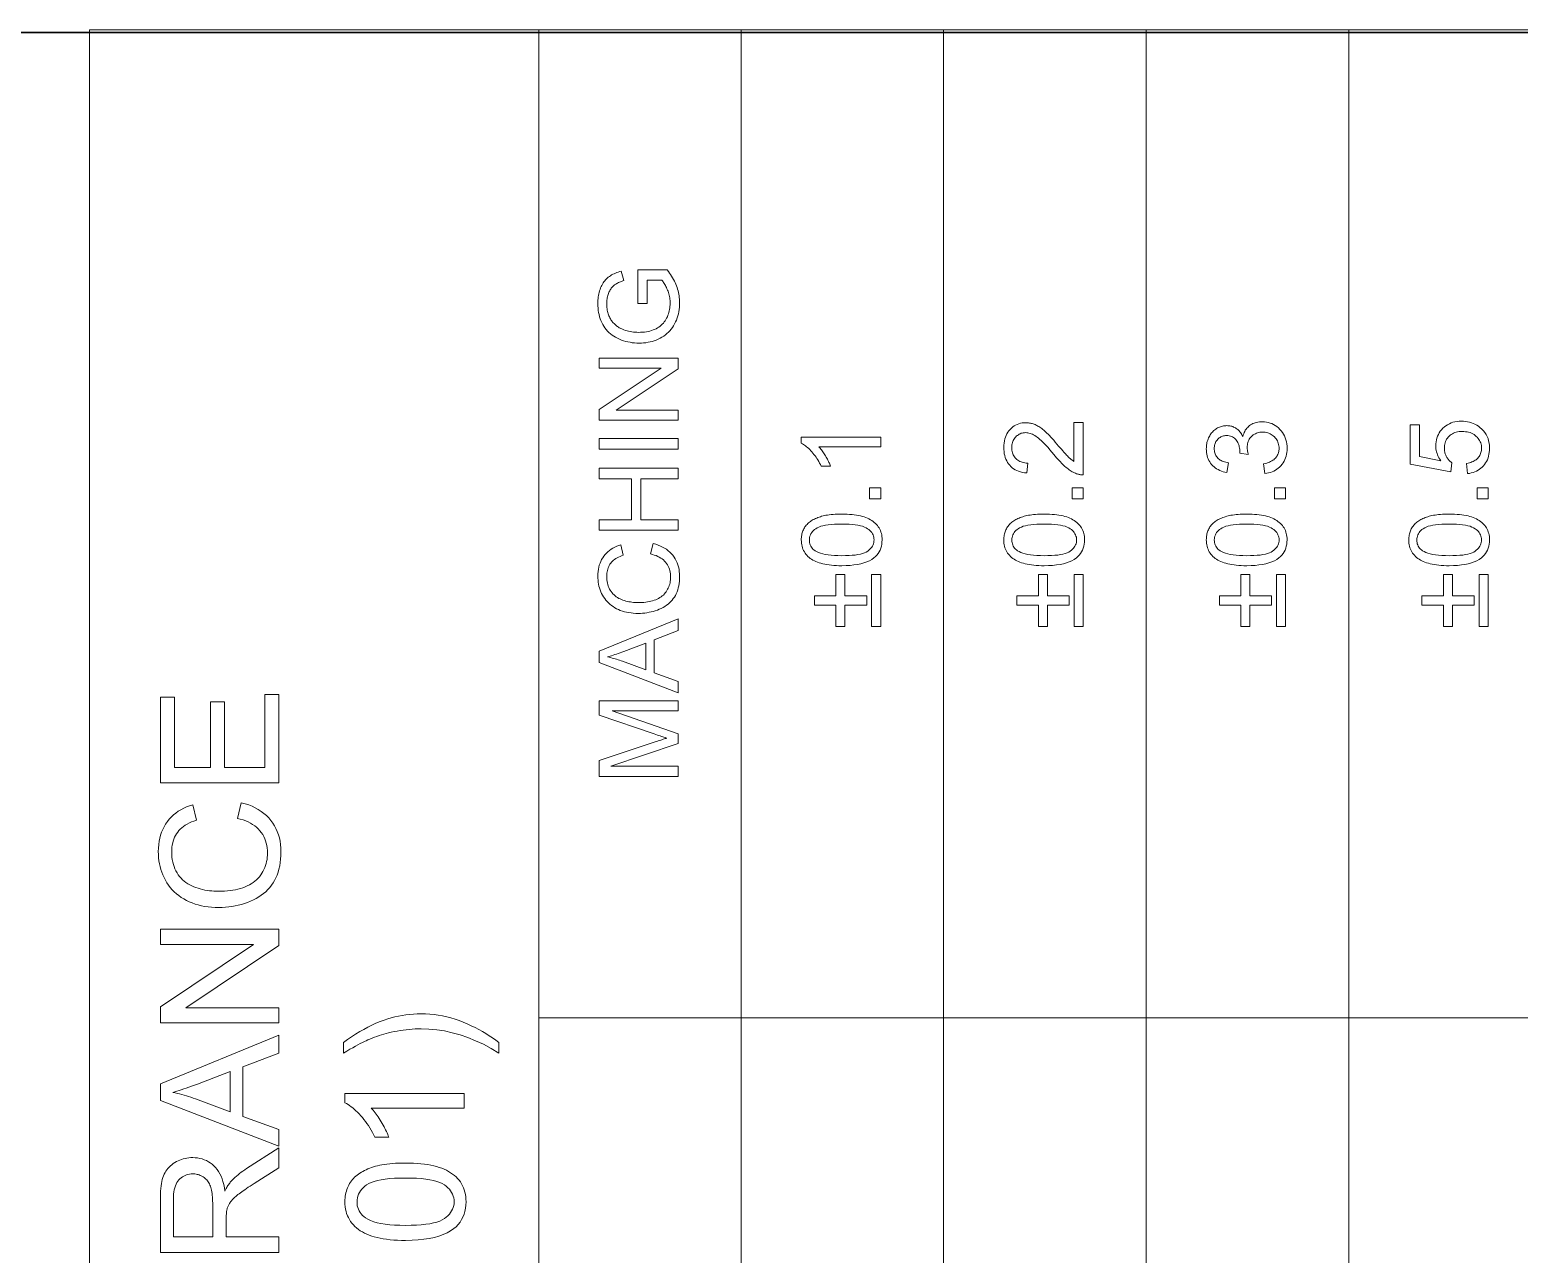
# Model space of a CAD drawing. Extents: x 23 to 417, y 3 to 294.
# Drawn here: x 175.71 to 194.55, y 34.78 to 50.27 of the extents above; entities that cross this region are included whole.
import ezdxf

# ---------------------------------------------------------------- set-up
doc = ezdxf.new("R2010")
doc.units = 0

msp = doc.modelspace()

# ---------------------------------------------------------------- linework, layer by layer
at = {"color": 7, "lineweight": 35}
msp.add_line((30.237, 50.237), (409.763, 50.237), dxfattribs=at)
at = {"color": 7, "lineweight": 13}
for p, q in [((176.467, 10.272), (176.467, 50.272)), ((176.467, 50.272), (230.802, 50.272)), ((182.149, 10.272), (182.149, 50.272)), ((184.709, 10.272), (184.709, 50.272)), ((187.27, 10.272), (187.27, 50.272)), ((189.831, 10.272), (189.831, 50.272)), ((192.392, 10.272), (192.392, 50.272)), ((182.149, 37.772), (212.877, 37.772))]:
    msp.add_line(p, q, dxfattribs=at)
for points in [[(183.521, 46.809), (183.404, 46.809), (183.403, 47.233), (183.774, 47.233), (183.789, 47.213), (183.804, 47.194), (183.817, 47.174), (183.83, 47.154), (183.842, 47.134), (183.854, 47.114), (183.864, 47.093), (183.874, 47.073), (183.883, 47.052), (183.891, 47.032), (183.899, 47.011), (183.905, 46.99), (183.911, 46.969), (183.916, 46.948), (183.921, 46.927), (183.924, 46.905), (183.927, 46.884), (183.929, 46.862), (183.93, 46.841), (183.93, 46.819), (183.93, 46.79), (183.928, 46.761), (183.925, 46.733), (183.92, 46.705), (183.915, 46.678), (183.908, 46.652), (183.899, 46.626), (183.89, 46.6), (183.879, 46.575), (183.867, 46.551), (183.854, 46.528), (183.84, 46.505), (183.824, 46.484), (183.808, 46.464), (183.79, 46.445), (183.771, 46.428), (183.751, 46.411), (183.73, 46.396), (183.708, 46.382), (183.685, 46.369), (183.661, 46.358), (183.636, 46.347), (183.611, 46.338), (183.585, 46.33), (183.558, 46.323), (183.532, 46.318), (183.504, 46.313), (183.476, 46.31), (183.447, 46.308), (183.418, 46.308), (183.389, 46.308), (183.361, 46.31), (183.332, 46.313), (183.304, 46.318), (183.277, 46.323), (183.25, 46.33), (183.223, 46.338), (183.197, 46.347), (183.171, 46.357), (183.146, 46.369), (183.121, 46.382), (183.098, 46.395), (183.076, 46.41), (183.055, 46.426), (183.035, 46.443), (183.017, 46.461), (183, 46.481), (182.985, 46.501), (182.971, 46.522), (182.958, 46.545), (182.946, 46.568), (182.936, 46.592), (182.926, 46.616), (182.918, 46.642), (182.912, 46.668), (182.906, 46.695), (182.902, 46.722), (182.899, 46.75), (182.897, 46.779), (182.896, 46.809), (182.897, 46.83), (182.898, 46.851), (182.899, 46.872), (182.902, 46.892), (182.905, 46.912), (182.909, 46.931), (182.913, 46.95), (182.919, 46.969), (182.925, 46.987), (182.931, 47.005), (182.939, 47.022), (182.947, 47.038), (182.955, 47.054), (182.964, 47.069), (182.973, 47.083), (182.984, 47.096), (182.994, 47.109), (183.005, 47.121), (183.017, 47.132), (183.029, 47.142), (183.042, 47.152), (183.056, 47.161), (183.07, 47.17), (183.086, 47.178), (183.102, 47.186), (183.118, 47.193), (183.136, 47.2), (183.154, 47.207), (183.173, 47.212), (183.193, 47.218), (183.226, 47.098), (183.211, 47.094), (183.197, 47.089), (183.183, 47.084), (183.17, 47.079), (183.158, 47.073), (183.146, 47.068), (183.135, 47.062), (183.124, 47.055), (183.115, 47.049), (183.106, 47.043), (183.097, 47.036), (183.089, 47.028), (183.081, 47.02), (183.074, 47.011), (183.066, 47.002), (183.06, 46.992), (183.053, 46.982), (183.047, 46.971), (183.041, 46.959), (183.036, 46.947), (183.031, 46.934), (183.026, 46.922), (183.022, 46.909), (183.019, 46.895), (183.016, 46.882), (183.014, 46.868), (183.012, 46.853), (183.011, 46.839), (183.01, 46.824), (183.01, 46.809), (183.01, 46.791), (183.011, 46.774), (183.012, 46.757), (183.014, 46.741), (183.016, 46.725), (183.019, 46.709), (183.023, 46.694), (183.027, 46.68), (183.032, 46.666), (183.037, 46.652), (183.043, 46.639), (183.049, 46.627), (183.055, 46.615), (183.062, 46.604), (183.069, 46.593), (183.077, 46.582), (183.084, 46.572), (183.092, 46.563), (183.101, 46.554), (183.11, 46.546), (183.119, 46.538), (183.128, 46.53), (183.138, 46.523), (183.147, 46.516), (183.157, 46.51), (183.167, 46.503), (183.177, 46.498), (183.188, 46.492), (183.198, 46.487), (183.209, 46.483), (183.227, 46.475), (183.246, 46.469), (183.266, 46.463), (183.285, 46.458), (183.305, 46.454), (183.326, 46.45), (183.346, 46.448), (183.367, 46.446), (183.388, 46.445), (183.41, 46.444), (183.436, 46.445), (183.462, 46.446), (183.486, 46.448), (183.51, 46.452), (183.533, 46.456), (183.555, 46.461), (183.576, 46.467), (183.596, 46.474), (183.615, 46.482), (183.634, 46.49), (183.651, 46.5), (183.668, 46.51), (183.684, 46.522), (183.698, 46.534), (183.712, 46.547), (183.725, 46.561), (183.737, 46.575), (183.748, 46.591), (183.758, 46.607), (183.767, 46.624), (183.776, 46.642), (183.783, 46.66), (183.79, 46.678), (183.795, 46.697), (183.8, 46.715), (183.804, 46.734), (183.807, 46.753), (183.809, 46.772), (183.811, 46.792), (183.811, 46.811), (183.811, 46.828), (183.81, 46.846), (183.808, 46.862), (183.806, 46.879), (183.803, 46.896), (183.799, 46.913), (183.795, 46.93), (183.79, 46.946), (183.784, 46.963), (183.778, 46.979), (183.771, 46.995), (183.765, 47.01), (183.758, 47.025), (183.751, 47.038), (183.744, 47.051), (183.737, 47.063), (183.729, 47.074), (183.722, 47.085), (183.715, 47.094), (183.707, 47.103), (183.521, 47.103)], [(183.913, 45.331), (182.913, 45.331), (182.913, 45.467), (183.698, 45.992), (182.913, 45.992), (182.913, 46.119), (183.913, 46.119), (183.913, 45.983), (183.128, 45.458), (183.913, 45.458)], [(188.917, 45.302), (189.035, 45.302), (189.035, 44.641), (189.026, 44.641), (189.017, 44.642), (189.008, 44.642), (189, 44.643), (188.991, 44.644), (188.983, 44.646), (188.974, 44.648), (188.966, 44.65), (188.958, 44.653), (188.949, 44.656), (188.936, 44.661), (188.923, 44.667), (188.909, 44.674), (188.896, 44.681), (188.882, 44.689), (188.869, 44.697), (188.856, 44.706), (188.843, 44.716), (188.83, 44.726), (188.816, 44.737), (188.803, 44.748), (188.789, 44.761), (188.775, 44.774), (188.761, 44.789), (188.746, 44.805), (188.731, 44.821), (188.715, 44.839), (188.699, 44.857), (188.682, 44.877), (188.665, 44.897), (188.639, 44.929), (188.614, 44.958), (188.59, 44.986), (188.567, 45.011), (188.545, 45.034), (188.525, 45.055), (188.505, 45.074), (188.487, 45.09), (188.469, 45.105), (188.453, 45.118), (188.438, 45.128), (188.422, 45.138), (188.407, 45.147), (188.392, 45.154), (188.377, 45.161), (188.363, 45.166), (188.348, 45.17), (188.334, 45.173), (188.32, 45.174), (188.306, 45.175), (188.291, 45.174), (188.277, 45.173), (188.264, 45.17), (188.251, 45.167), (188.238, 45.162), (188.226, 45.156), (188.215, 45.149), (188.203, 45.141), (188.193, 45.133), (188.182, 45.123), (188.173, 45.112), (188.164, 45.101), (188.157, 45.089), (188.15, 45.076), (188.145, 45.063), (188.14, 45.049), (188.137, 45.034), (188.134, 45.019), (188.133, 45.003), (188.132, 44.987), (188.133, 44.969), (188.134, 44.953), (188.137, 44.937), (188.141, 44.921), (188.146, 44.907), (188.151, 44.893), (188.158, 44.88), (188.166, 44.867), (188.175, 44.856), (188.186, 44.845), (188.197, 44.835), (188.208, 44.826), (188.221, 44.818), (188.235, 44.811), (188.249, 44.805), (188.264, 44.8), (188.28, 44.796), (188.297, 44.793), (188.314, 44.791), (188.333, 44.791), (188.32, 44.665), (188.292, 44.668), (188.266, 44.673), (188.241, 44.679), (188.218, 44.686), (188.195, 44.695), (188.175, 44.706), (188.155, 44.718), (188.137, 44.731), (188.12, 44.746), (188.105, 44.762), (188.091, 44.78), (188.078, 44.798), (188.067, 44.818), (188.057, 44.839), (188.049, 44.861), (188.043, 44.885), (188.037, 44.909), (188.034, 44.935), (188.031, 44.961), (188.031, 44.989), (188.031, 45.018), (188.034, 45.044), (188.038, 45.07), (188.043, 45.095), (188.051, 45.118), (188.059, 45.14), (188.07, 45.161), (188.082, 45.181), (188.095, 45.2), (188.11, 45.217), (188.127, 45.233), (188.144, 45.247), (188.162, 45.26), (188.18, 45.271), (188.2, 45.28), (188.22, 45.288), (188.241, 45.294), (188.263, 45.298), (188.285, 45.3), (188.308, 45.301), (188.32, 45.301), (188.332, 45.3), (188.344, 45.299), (188.356, 45.297), (188.368, 45.295), (188.38, 45.292), (188.391, 45.289), (188.403, 45.285), (188.415, 45.281), (188.426, 45.277), (188.438, 45.271), (188.45, 45.265), (188.462, 45.259), (188.474, 45.252), (188.486, 45.244), (188.498, 45.235), (188.51, 45.226), (188.523, 45.216), (188.536, 45.206), (188.548, 45.195), (188.562, 45.183), (188.576, 45.169), (188.591, 45.154), (188.607, 45.137), (188.624, 45.119), (188.643, 45.099), (188.662, 45.078), (188.682, 45.056), (188.702, 45.031), (188.724, 45.006), (188.742, 44.984), (188.759, 44.965), (188.775, 44.947), (188.789, 44.93), (188.802, 44.915), (188.814, 44.902), (188.825, 44.89), (188.835, 44.88), (188.843, 44.871), (188.85, 44.864), (188.857, 44.858), (188.863, 44.852), (188.87, 44.846), (188.877, 44.84), (188.883, 44.835), (188.89, 44.83), (188.897, 44.825), (188.903, 44.821), (188.91, 44.816), (188.917, 44.812)], [(191.331, 44.658), (191.315, 44.781), (191.335, 44.785), (191.355, 44.79), (191.372, 44.796), (191.389, 44.802), (191.405, 44.809), (191.419, 44.817), (191.433, 44.825), (191.445, 44.833), (191.456, 44.843), (191.466, 44.853), (191.474, 44.863), (191.482, 44.874), (191.489, 44.885), (191.495, 44.897), (191.5, 44.909), (191.504, 44.922), (191.507, 44.935), (191.51, 44.948), (191.511, 44.962), (191.512, 44.976), (191.511, 44.993), (191.509, 45.01), (191.506, 45.026), (191.502, 45.041), (191.497, 45.056), (191.49, 45.071), (191.482, 45.084), (191.473, 45.098), (191.463, 45.11), (191.452, 45.123), (191.439, 45.134), (191.426, 45.144), (191.413, 45.153), (191.399, 45.161), (191.384, 45.167), (191.369, 45.173), (191.353, 45.177), (191.337, 45.18), (191.32, 45.182), (191.303, 45.182), (191.286, 45.182), (191.27, 45.18), (191.255, 45.177), (191.24, 45.174), (191.226, 45.169), (191.212, 45.162), (191.199, 45.155), (191.186, 45.147), (191.175, 45.138), (191.163, 45.127), (191.153, 45.116), (191.144, 45.104), (191.135, 45.091), (191.128, 45.078), (191.122, 45.064), (191.117, 45.05), (191.113, 45.035), (191.111, 45.02), (191.109, 45.003), (191.108, 44.987), (191.109, 44.979), (191.109, 44.972), (191.11, 44.964), (191.111, 44.956), (191.112, 44.948), (191.113, 44.939), (191.115, 44.93), (191.117, 44.92), (191.119, 44.91), (191.122, 44.9), (191.014, 44.914), (191.015, 44.916), (191.015, 44.918), (191.015, 44.921), (191.015, 44.923), (191.015, 44.925), (191.015, 44.927), (191.016, 44.928), (191.016, 44.93), (191.016, 44.932), (191.016, 44.933), (191.015, 44.949), (191.014, 44.964), (191.012, 44.979), (191.009, 44.994), (191.005, 45.008), (191.001, 45.022), (190.996, 45.036), (190.989, 45.049), (190.983, 45.062), (190.975, 45.075), (190.966, 45.087), (190.957, 45.097), (190.946, 45.107), (190.935, 45.115), (190.923, 45.122), (190.91, 45.127), (190.896, 45.132), (190.881, 45.135), (190.865, 45.137), (190.849, 45.137), (190.835, 45.137), (190.822, 45.136), (190.81, 45.133), (190.798, 45.13), (190.787, 45.126), (190.776, 45.121), (190.765, 45.115), (190.755, 45.108), (190.746, 45.1), (190.737, 45.092), (190.728, 45.082), (190.721, 45.072), (190.714, 45.062), (190.708, 45.051), (190.703, 45.039), (190.699, 45.027), (190.696, 45.015), (190.694, 45.001), (190.693, 44.988), (190.692, 44.974), (190.693, 44.96), (190.694, 44.946), (190.696, 44.933), (190.7, 44.92), (190.704, 44.908), (190.709, 44.896), (190.714, 44.885), (190.721, 44.874), (190.729, 44.864), (190.737, 44.854), (190.747, 44.845), (190.757, 44.837), (190.768, 44.829), (190.781, 44.822), (190.794, 44.815), (190.808, 44.809), (190.822, 44.804), (190.838, 44.8), (190.855, 44.796), (190.872, 44.793), (190.851, 44.67), (190.826, 44.675), (190.803, 44.681), (190.782, 44.689), (190.761, 44.697), (190.741, 44.707), (190.722, 44.718), (190.705, 44.73), (190.689, 44.743), (190.673, 44.757), (190.659, 44.772), (190.646, 44.789), (190.635, 44.806), (190.625, 44.824), (190.616, 44.842), (190.608, 44.862), (190.602, 44.882), (190.597, 44.903), (190.594, 44.925), (190.592, 44.948), (190.591, 44.971), (190.592, 44.987), (190.593, 45.003), (190.595, 45.019), (190.597, 45.034), (190.6, 45.05), (190.604, 45.064), (190.609, 45.079), (190.614, 45.094), (190.62, 45.108), (190.627, 45.122), (190.634, 45.135), (190.642, 45.148), (190.65, 45.16), (190.659, 45.172), (190.668, 45.182), (190.678, 45.193), (190.688, 45.202), (190.699, 45.211), (190.71, 45.219), (190.722, 45.227), (190.735, 45.234), (190.747, 45.24), (190.759, 45.246), (190.772, 45.25), (190.785, 45.254), (190.798, 45.258), (190.811, 45.26), (190.824, 45.262), (190.838, 45.263), (190.851, 45.264), (190.864, 45.263), (190.877, 45.262), (190.889, 45.26), (190.901, 45.258), (190.913, 45.255), (190.925, 45.251), (190.936, 45.246), (190.948, 45.241), (190.959, 45.235), (190.969, 45.229), (190.98, 45.221), (190.99, 45.213), (190.999, 45.205), (191.008, 45.196), (191.017, 45.186), (191.025, 45.175), (191.033, 45.164), (191.04, 45.152), (191.047, 45.139), (191.054, 45.126), (191.058, 45.143), (191.064, 45.16), (191.07, 45.175), (191.077, 45.19), (191.085, 45.205), (191.094, 45.218), (191.104, 45.231), (191.115, 45.242), (191.126, 45.253), (191.139, 45.264), (191.152, 45.273), (191.166, 45.281), (191.18, 45.289), (191.196, 45.295), (191.211, 45.3), (191.228, 45.305), (191.245, 45.308), (191.263, 45.311), (191.281, 45.312), (191.3, 45.313), (191.326, 45.312), (191.351, 45.309), (191.375, 45.304), (191.398, 45.297), (191.421, 45.289), (191.443, 45.278), (191.464, 45.266), (191.484, 45.252), (191.504, 45.235), (191.522, 45.217), (191.539, 45.198), (191.555, 45.177), (191.569, 45.155), (191.58, 45.133), (191.59, 45.109), (191.599, 45.084), (191.605, 45.059), (191.61, 45.032), (191.612, 45.004), (191.613, 44.976), (191.612, 44.95), (191.61, 44.925), (191.606, 44.901), (191.601, 44.878), (191.594, 44.855), (191.585, 44.834), (191.575, 44.813), (191.563, 44.794), (191.55, 44.775), (191.535, 44.757), (191.519, 44.74), (191.502, 44.725), (191.484, 44.712), (191.465, 44.699), (191.445, 44.689), (191.424, 44.68), (191.402, 44.672), (191.38, 44.666), (191.356, 44.661)], [(193.894, 44.657), (193.883, 44.786), (193.902, 44.789), (193.919, 44.793), (193.936, 44.798), (193.951, 44.804), (193.966, 44.81), (193.979, 44.817), (193.992, 44.825), (194.004, 44.833), (194.015, 44.842), (194.025, 44.853), (194.034, 44.863), (194.042, 44.874), (194.049, 44.886), (194.055, 44.898), (194.06, 44.91), (194.065, 44.923), (194.068, 44.936), (194.07, 44.95), (194.072, 44.964), (194.072, 44.978), (194.072, 44.996), (194.07, 45.013), (194.066, 45.029), (194.062, 45.045), (194.056, 45.06), (194.048, 45.075), (194.04, 45.089), (194.029, 45.103), (194.018, 45.116), (194.005, 45.128), (193.992, 45.14), (193.977, 45.151), (193.961, 45.16), (193.945, 45.168), (193.928, 45.175), (193.909, 45.18), (193.89, 45.184), (193.871, 45.187), (193.85, 45.189), (193.828, 45.19), (193.808, 45.189), (193.788, 45.188), (193.769, 45.185), (193.751, 45.18), (193.734, 45.175), (193.718, 45.169), (193.703, 45.161), (193.688, 45.152), (193.675, 45.142), (193.662, 45.131), (193.651, 45.119), (193.64, 45.106), (193.631, 45.092), (193.623, 45.078), (193.617, 45.063), (193.611, 45.047), (193.607, 45.03), (193.604, 45.013), (193.602, 44.995), (193.602, 44.976), (193.602, 44.965), (193.603, 44.953), (193.604, 44.942), (193.606, 44.931), (193.608, 44.92), (193.611, 44.909), (193.615, 44.899), (193.619, 44.889), (193.623, 44.879), (193.629, 44.869), (193.634, 44.86), (193.64, 44.851), (193.646, 44.842), (193.653, 44.834), (193.66, 44.827), (193.667, 44.819), (193.674, 44.812), (193.682, 44.806), (193.69, 44.8), (193.698, 44.794), (193.683, 44.679), (193.17, 44.776), (193.17, 45.273), (193.287, 45.273), (193.287, 44.874), (193.556, 44.82), (193.544, 44.838), (193.533, 44.857), (193.524, 44.875), (193.516, 44.894), (193.509, 44.912), (193.503, 44.931), (193.499, 44.951), (193.496, 44.97), (193.494, 44.989), (193.493, 45.009), (193.494, 45.035), (193.497, 45.06), (193.501, 45.084), (193.508, 45.107), (193.516, 45.13), (193.526, 45.152), (193.538, 45.172), (193.551, 45.192), (193.567, 45.212), (193.584, 45.23), (193.603, 45.247), (193.622, 45.263), (193.643, 45.276), (193.665, 45.288), (193.688, 45.298), (193.711, 45.306), (193.736, 45.312), (193.762, 45.317), (193.789, 45.319), (193.817, 45.32), (193.844, 45.319), (193.87, 45.317), (193.895, 45.313), (193.92, 45.307), (193.944, 45.3), (193.967, 45.292), (193.989, 45.281), (194.011, 45.27), (194.032, 45.256), (194.052, 45.241), (194.075, 45.221), (194.096, 45.2), (194.114, 45.177), (194.13, 45.153), (194.143, 45.127), (194.154, 45.1), (194.162, 45.072), (194.168, 45.042), (194.172, 45.011), (194.173, 44.978), (194.172, 44.952), (194.17, 44.926), (194.166, 44.901), (194.161, 44.877), (194.154, 44.855), (194.146, 44.833), (194.136, 44.812), (194.124, 44.792), (194.111, 44.773), (194.097, 44.756), (194.081, 44.739), (194.064, 44.724), (194.047, 44.711), (194.028, 44.699), (194.008, 44.688), (193.987, 44.679), (193.965, 44.671), (193.943, 44.665), (193.919, 44.66)], [(183.913, 44.967), (182.913, 44.967), (182.913, 45.099), (183.913, 45.099)], [(186.474, 45.12), (186.474, 44.997), (185.692, 44.997), (185.7, 44.988), (185.709, 44.978), (185.717, 44.968), (185.725, 44.957), (185.734, 44.946), (185.742, 44.934), (185.751, 44.921), (185.759, 44.908), (185.768, 44.895), (185.776, 44.881), (185.784, 44.866), (185.792, 44.852), (185.8, 44.839), (185.807, 44.825), (185.813, 44.812), (185.819, 44.799), (185.825, 44.787), (185.83, 44.775), (185.835, 44.763), (185.84, 44.751), (185.721, 44.751), (185.711, 44.772), (185.701, 44.791), (185.69, 44.811), (185.679, 44.83), (185.667, 44.848), (185.656, 44.866), (185.643, 44.883), (185.63, 44.899), (185.617, 44.916), (185.604, 44.931), (185.59, 44.946), (185.576, 44.96), (185.563, 44.974), (185.549, 44.986), (185.536, 44.997), (185.522, 45.008), (185.509, 45.017), (185.496, 45.026), (185.483, 45.034), (185.47, 45.04), (185.47, 45.12)], [(183.913, 43.94), (182.913, 43.94), (182.913, 44.072), (183.324, 44.072), (183.324, 44.592), (182.913, 44.592), (182.913, 44.724), (183.913, 44.724), (183.913, 44.592), (183.442, 44.592), (183.442, 44.072), (183.913, 44.072)], [(186.474, 44.338), (186.334, 44.338), (186.334, 44.478), (186.474, 44.478)], [(189.035, 44.338), (188.895, 44.338), (188.895, 44.478), (189.035, 44.478)], [(191.595, 44.338), (191.456, 44.338), (191.456, 44.478), (191.595, 44.478)], [(194.156, 44.338), (194.016, 44.338), (194.016, 44.478), (194.156, 44.478)], [(185.981, 43.492), (185.946, 43.492), (185.913, 43.494), (185.881, 43.495), (185.85, 43.498), (185.821, 43.501), (185.793, 43.505), (185.767, 43.51), (185.741, 43.515), (185.718, 43.522), (185.695, 43.529), (185.674, 43.536), (185.654, 43.545), (185.635, 43.554), (185.617, 43.563), (185.6, 43.574), (185.583, 43.585), (185.568, 43.597), (185.554, 43.61), (185.541, 43.623), (185.529, 43.637), (185.517, 43.652), (185.508, 43.667), (185.499, 43.684), (185.491, 43.701), (185.485, 43.718), (185.479, 43.737), (185.475, 43.756), (185.472, 43.776), (185.471, 43.797), (185.47, 43.818), (185.47, 43.834), (185.471, 43.85), (185.473, 43.865), (185.475, 43.879), (185.478, 43.894), (185.482, 43.908), (185.486, 43.921), (185.491, 43.934), (185.496, 43.947), (185.502, 43.959), (185.509, 43.971), (185.516, 43.983), (185.524, 43.994), (185.533, 44.004), (185.542, 44.015), (185.552, 44.025), (185.562, 44.034), (185.573, 44.043), (185.584, 44.051), (185.596, 44.06), (185.608, 44.067), (185.621, 44.075), (185.635, 44.082), (185.649, 44.089), (185.664, 44.095), (185.679, 44.101), (185.694, 44.107), (185.711, 44.112), (185.727, 44.117), (185.745, 44.122), (185.763, 44.126), (185.782, 44.13), (185.803, 44.133), (185.824, 44.136), (185.847, 44.139), (185.872, 44.141), (185.897, 44.142), (185.924, 44.143), (185.952, 44.144), (185.981, 44.144), (186.015, 44.144), (186.049, 44.143), (186.08, 44.141), (186.111, 44.138), (186.14, 44.135), (186.168, 44.131), (186.194, 44.126), (186.219, 44.121), (186.243, 44.115), (186.265, 44.108), (186.286, 44.1), (186.306, 44.092), (186.325, 44.083), (186.344, 44.073), (186.361, 44.063), (186.377, 44.052), (186.392, 44.04), (186.407, 44.027), (186.42, 44.014), (186.432, 44), (186.443, 43.985), (186.453, 43.97), (186.462, 43.953), (186.47, 43.936), (186.476, 43.918), (186.482, 43.9), (186.486, 43.881), (186.489, 43.861), (186.491, 43.84), (186.491, 43.818), (186.49, 43.79), (186.487, 43.763), (186.482, 43.737), (186.475, 43.712), (186.465, 43.689), (186.454, 43.667), (186.44, 43.646), (186.425, 43.626), (186.407, 43.608), (186.387, 43.591), (186.361, 43.572), (186.331, 43.555), (186.298, 43.541), (186.262, 43.528), (186.223, 43.517), (186.181, 43.508), (186.136, 43.501), (186.087, 43.496), (186.036, 43.493)], [(188.542, 43.492), (188.507, 43.492), (188.473, 43.494), (188.441, 43.495), (188.411, 43.498), (188.382, 43.501), (188.354, 43.505), (188.327, 43.51), (188.302, 43.515), (188.278, 43.522), (188.256, 43.529), (188.235, 43.536), (188.215, 43.545), (188.196, 43.554), (188.178, 43.563), (188.16, 43.574), (188.144, 43.585), (188.129, 43.597), (188.115, 43.61), (188.102, 43.623), (188.089, 43.637), (188.078, 43.652), (188.068, 43.667), (188.059, 43.684), (188.052, 43.701), (188.045, 43.718), (188.04, 43.737), (188.036, 43.756), (188.033, 43.776), (188.031, 43.797), (188.031, 43.818), (188.031, 43.834), (188.032, 43.85), (188.034, 43.865), (188.036, 43.879), (188.039, 43.894), (188.042, 43.908), (188.047, 43.921), (188.051, 43.934), (188.057, 43.947), (188.063, 43.959), (188.07, 43.971), (188.077, 43.983), (188.085, 43.994), (188.094, 44.004), (188.103, 44.015), (188.112, 44.025), (188.122, 44.034), (188.133, 44.043), (188.145, 44.051), (188.157, 44.06), (188.169, 44.067), (188.182, 44.075), (188.196, 44.082), (188.21, 44.089), (188.224, 44.095), (188.239, 44.101), (188.255, 44.107), (188.271, 44.112), (188.288, 44.117), (188.305, 44.122), (188.323, 44.126), (188.343, 44.13), (188.363, 44.133), (188.385, 44.136), (188.408, 44.139), (188.432, 44.141), (188.458, 44.142), (188.485, 44.143), (188.512, 44.144), (188.542, 44.144), (188.576, 44.144), (188.609, 44.143), (188.641, 44.141), (188.672, 44.138), (188.701, 44.135), (188.728, 44.131), (188.755, 44.126), (188.78, 44.121), (188.803, 44.115), (188.826, 44.108), (188.847, 44.1), (188.867, 44.092), (188.886, 44.083), (188.904, 44.073), (188.922, 44.063), (188.938, 44.052), (188.953, 44.04), (188.967, 44.027), (188.981, 44.014), (188.993, 44), (189.004, 43.985), (189.014, 43.97), (189.023, 43.953), (189.031, 43.936), (189.037, 43.918), (189.042, 43.9), (189.047, 43.881), (189.049, 43.861), (189.051, 43.84), (189.052, 43.818), (189.051, 43.79), (189.048, 43.763), (189.042, 43.737), (189.035, 43.712), (189.026, 43.689), (189.014, 43.667), (189.001, 43.646), (188.985, 43.626), (188.968, 43.608), (188.948, 43.591), (188.922, 43.572), (188.892, 43.555), (188.859, 43.541), (188.823, 43.528), (188.784, 43.517), (188.742, 43.508), (188.696, 43.501), (188.648, 43.496), (188.596, 43.493)], [(191.102, 43.492), (191.068, 43.492), (191.034, 43.494), (191.002, 43.495), (190.971, 43.498), (190.942, 43.501), (190.914, 43.505), (190.888, 43.51), (190.863, 43.515), (190.839, 43.522), (190.817, 43.529), (190.796, 43.536), (190.776, 43.545), (190.756, 43.554), (190.738, 43.563), (190.721, 43.574), (190.705, 43.585), (190.69, 43.597), (190.675, 43.61), (190.662, 43.623), (190.65, 43.637), (190.639, 43.652), (190.629, 43.667), (190.62, 43.684), (190.613, 43.701), (190.606, 43.718), (190.601, 43.737), (190.597, 43.756), (190.594, 43.776), (190.592, 43.797), (190.591, 43.818), (190.592, 43.834), (190.593, 43.85), (190.594, 43.865), (190.597, 43.879), (190.599, 43.894), (190.603, 43.908), (190.607, 43.921), (190.612, 43.934), (190.618, 43.947), (190.624, 43.959), (190.631, 43.971), (190.638, 43.983), (190.646, 43.994), (190.654, 44.004), (190.663, 44.015), (190.673, 44.025), (190.683, 44.034), (190.694, 44.043), (190.705, 44.051), (190.717, 44.06), (190.73, 44.067), (190.743, 44.075), (190.756, 44.082), (190.77, 44.089), (190.785, 44.095), (190.8, 44.101), (190.816, 44.107), (190.832, 44.112), (190.849, 44.117), (190.866, 44.122), (190.884, 44.126), (190.903, 44.13), (190.924, 44.133), (190.946, 44.136), (190.969, 44.139), (190.993, 44.141), (191.019, 44.142), (191.045, 44.143), (191.073, 44.144), (191.102, 44.144), (191.137, 44.144), (191.17, 44.143), (191.202, 44.141), (191.232, 44.138), (191.261, 44.135), (191.289, 44.131), (191.315, 44.126), (191.34, 44.121), (191.364, 44.115), (191.386, 44.108), (191.408, 44.1), (191.428, 44.092), (191.447, 44.083), (191.465, 44.073), (191.482, 44.063), (191.498, 44.052), (191.514, 44.04), (191.528, 44.027), (191.541, 44.014), (191.554, 44), (191.565, 43.985), (191.575, 43.97), (191.584, 43.953), (191.591, 43.936), (191.598, 43.918), (191.603, 43.9), (191.607, 43.881), (191.61, 43.861), (191.612, 43.84), (191.613, 43.818), (191.611, 43.79), (191.608, 43.763), (191.603, 43.737), (191.596, 43.712), (191.587, 43.689), (191.575, 43.667), (191.562, 43.646), (191.546, 43.626), (191.529, 43.608), (191.509, 43.591), (191.482, 43.572), (191.453, 43.555), (191.42, 43.541), (191.384, 43.528), (191.345, 43.517), (191.303, 43.508), (191.257, 43.501), (191.209, 43.496), (191.157, 43.493)], [(193.663, 43.492), (193.628, 43.492), (193.595, 43.494), (193.563, 43.495), (193.532, 43.498), (193.503, 43.501), (193.475, 43.505), (193.449, 43.51), (193.424, 43.515), (193.4, 43.522), (193.378, 43.529), (193.356, 43.536), (193.336, 43.545), (193.317, 43.554), (193.299, 43.563), (193.282, 43.574), (193.266, 43.585), (193.25, 43.597), (193.236, 43.61), (193.223, 43.623), (193.211, 43.637), (193.2, 43.652), (193.19, 43.667), (193.181, 43.684), (193.173, 43.701), (193.167, 43.718), (193.161, 43.737), (193.157, 43.756), (193.154, 43.776), (193.153, 43.797), (193.152, 43.818), (193.152, 43.834), (193.153, 43.85), (193.155, 43.865), (193.157, 43.879), (193.16, 43.894), (193.164, 43.908), (193.168, 43.921), (193.173, 43.934), (193.178, 43.947), (193.184, 43.959), (193.191, 43.971), (193.199, 43.983), (193.206, 43.994), (193.215, 44.004), (193.224, 44.015), (193.234, 44.025), (193.244, 44.034), (193.255, 44.043), (193.266, 44.051), (193.278, 44.06), (193.29, 44.067), (193.303, 44.075), (193.317, 44.082), (193.331, 44.089), (193.346, 44.095), (193.361, 44.101), (193.376, 44.107), (193.393, 44.112), (193.409, 44.117), (193.427, 44.122), (193.445, 44.126), (193.464, 44.13), (193.485, 44.133), (193.507, 44.136), (193.53, 44.139), (193.554, 44.141), (193.579, 44.142), (193.606, 44.143), (193.634, 44.144), (193.663, 44.144), (193.698, 44.144), (193.731, 44.143), (193.762, 44.141), (193.793, 44.138), (193.822, 44.135), (193.85, 44.131), (193.876, 44.126), (193.901, 44.121), (193.925, 44.115), (193.947, 44.108), (193.968, 44.1), (193.988, 44.092), (194.008, 44.083), (194.026, 44.073), (194.043, 44.063), (194.059, 44.052), (194.074, 44.04), (194.089, 44.027), (194.102, 44.014), (194.114, 44), (194.125, 43.985), (194.135, 43.97), (194.144, 43.953), (194.152, 43.936), (194.158, 43.918), (194.164, 43.9), (194.168, 43.881), (194.171, 43.861), (194.173, 43.84), (194.173, 43.818), (194.172, 43.79), (194.169, 43.763), (194.164, 43.737), (194.157, 43.712), (194.147, 43.689), (194.136, 43.667), (194.122, 43.646), (194.107, 43.626), (194.089, 43.608), (194.07, 43.591), (194.043, 43.572), (194.013, 43.555), (193.981, 43.541), (193.945, 43.528), (193.905, 43.517), (193.863, 43.508), (193.818, 43.501), (193.769, 43.496), (193.718, 43.493)], [(185.981, 43.618), (186.028, 43.619), (186.073, 43.621), (186.114, 43.623), (186.152, 43.627), (186.186, 43.633), (186.217, 43.639), (186.245, 43.646), (186.269, 43.655), (186.291, 43.665), (186.309, 43.676), (186.324, 43.688), (186.338, 43.7), (186.35, 43.713), (186.361, 43.726), (186.37, 43.74), (186.377, 43.755), (186.383, 43.77), (186.387, 43.785), (186.389, 43.801), (186.39, 43.818), (186.389, 43.835), (186.387, 43.851), (186.383, 43.866), (186.377, 43.881), (186.37, 43.896), (186.361, 43.91), (186.35, 43.923), (186.338, 43.936), (186.324, 43.949), (186.308, 43.96), (186.29, 43.971), (186.269, 43.981), (186.244, 43.99), (186.217, 43.997), (186.186, 44.004), (186.151, 44.009), (186.113, 44.013), (186.073, 44.016), (186.028, 44.017), (185.981, 44.018), (185.933, 44.017), (185.889, 44.016), (185.848, 44.013), (185.81, 44.009), (185.775, 44.004), (185.744, 43.997), (185.716, 43.99), (185.692, 43.981), (185.671, 43.971), (185.653, 43.96), (185.637, 43.949), (185.624, 43.936), (185.611, 43.923), (185.601, 43.91), (185.592, 43.896), (185.585, 43.881), (185.579, 43.866), (185.575, 43.85), (185.572, 43.834), (185.572, 43.817), (185.572, 43.8), (185.574, 43.784), (185.578, 43.769), (185.583, 43.755), (185.59, 43.741), (185.597, 43.728), (185.607, 43.715), (185.617, 43.703), (185.63, 43.692), (185.643, 43.682), (185.663, 43.67), (185.686, 43.659), (185.712, 43.649), (185.741, 43.641), (185.773, 43.634), (185.809, 43.628), (185.847, 43.624), (185.889, 43.621), (185.933, 43.619)], [(188.542, 43.618), (188.589, 43.619), (188.633, 43.621), (188.674, 43.623), (188.712, 43.627), (188.747, 43.633), (188.778, 43.639), (188.806, 43.646), (188.83, 43.655), (188.851, 43.665), (188.869, 43.676), (188.885, 43.688), (188.899, 43.7), (188.911, 43.713), (188.922, 43.726), (188.93, 43.74), (188.938, 43.755), (188.944, 43.77), (188.948, 43.785), (188.95, 43.801), (188.951, 43.818), (188.95, 43.835), (188.948, 43.851), (188.943, 43.866), (188.938, 43.881), (188.93, 43.896), (188.921, 43.91), (188.911, 43.923), (188.898, 43.936), (188.885, 43.949), (188.869, 43.96), (188.851, 43.971), (188.83, 43.981), (188.805, 43.99), (188.777, 43.997), (188.746, 44.004), (188.712, 44.009), (188.674, 44.013), (188.633, 44.016), (188.589, 44.017), (188.542, 44.018), (188.494, 44.017), (188.449, 44.016), (188.408, 44.013), (188.371, 44.009), (188.336, 44.004), (188.305, 43.997), (188.277, 43.99), (188.253, 43.981), (188.231, 43.971), (188.213, 43.96), (188.198, 43.949), (188.184, 43.936), (188.172, 43.923), (188.162, 43.91), (188.153, 43.896), (188.145, 43.881), (188.14, 43.866), (188.136, 43.85), (188.133, 43.834), (188.132, 43.817), (188.133, 43.8), (188.135, 43.784), (188.139, 43.769), (188.144, 43.755), (188.15, 43.741), (188.158, 43.728), (188.167, 43.715), (188.178, 43.703), (188.19, 43.692), (188.204, 43.682), (188.224, 43.67), (188.247, 43.659), (188.273, 43.649), (188.302, 43.641), (188.334, 43.634), (188.369, 43.628), (188.408, 43.624), (188.449, 43.621), (188.494, 43.619)], [(191.102, 43.618), (191.15, 43.619), (191.194, 43.621), (191.235, 43.623), (191.273, 43.627), (191.307, 43.633), (191.338, 43.639), (191.366, 43.646), (191.391, 43.655), (191.412, 43.665), (191.43, 43.676), (191.446, 43.688), (191.459, 43.7), (191.472, 43.713), (191.482, 43.726), (191.491, 43.74), (191.499, 43.755), (191.504, 43.77), (191.508, 43.785), (191.511, 43.801), (191.512, 43.818), (191.511, 43.835), (191.508, 43.851), (191.504, 43.866), (191.498, 43.881), (191.491, 43.896), (191.482, 43.91), (191.471, 43.923), (191.459, 43.936), (191.445, 43.949), (191.43, 43.96), (191.412, 43.971), (191.39, 43.981), (191.366, 43.99), (191.338, 43.997), (191.307, 44.004), (191.273, 44.009), (191.235, 44.013), (191.194, 44.016), (191.15, 44.017), (191.102, 44.018), (191.055, 44.017), (191.01, 44.016), (190.969, 44.013), (190.931, 44.009), (190.897, 44.004), (190.866, 43.997), (190.838, 43.99), (190.813, 43.981), (190.792, 43.971), (190.774, 43.96), (190.759, 43.949), (190.745, 43.936), (190.733, 43.923), (190.722, 43.91), (190.713, 43.896), (190.706, 43.881), (190.7, 43.866), (190.696, 43.85), (190.694, 43.834), (190.693, 43.817), (190.694, 43.8), (190.696, 43.784), (190.699, 43.769), (190.704, 43.755), (190.711, 43.741), (190.719, 43.728), (190.728, 43.715), (190.739, 43.703), (190.751, 43.692), (190.765, 43.682), (190.784, 43.67), (190.807, 43.659), (190.833, 43.649), (190.863, 43.641), (190.895, 43.634), (190.93, 43.628), (190.968, 43.624), (191.01, 43.621), (191.055, 43.619)], [(193.663, 43.618), (193.711, 43.619), (193.755, 43.621), (193.796, 43.623), (193.834, 43.627), (193.868, 43.633), (193.899, 43.639), (193.927, 43.646), (193.952, 43.655), (193.973, 43.665), (193.991, 43.676), (194.006, 43.688), (194.02, 43.7), (194.032, 43.713), (194.043, 43.726), (194.052, 43.74), (194.059, 43.755), (194.065, 43.77), (194.069, 43.785), (194.071, 43.801), (194.072, 43.818), (194.071, 43.835), (194.069, 43.851), (194.065, 43.866), (194.059, 43.881), (194.052, 43.896), (194.043, 43.91), (194.032, 43.923), (194.02, 43.936), (194.006, 43.949), (193.99, 43.96), (193.972, 43.971), (193.951, 43.981), (193.927, 43.99), (193.899, 43.997), (193.868, 44.004), (193.833, 44.009), (193.796, 44.013), (193.755, 44.016), (193.71, 44.017), (193.663, 44.018), (193.615, 44.017), (193.571, 44.016), (193.53, 44.013), (193.492, 44.009), (193.458, 44.004), (193.426, 43.997), (193.399, 43.99), (193.374, 43.981), (193.353, 43.971), (193.335, 43.96), (193.319, 43.949), (193.306, 43.936), (193.293, 43.923), (193.283, 43.91), (193.274, 43.896), (193.267, 43.881), (193.261, 43.866), (193.257, 43.85), (193.255, 43.834), (193.254, 43.817), (193.254, 43.8), (193.257, 43.784), (193.26, 43.769), (193.265, 43.755), (193.272, 43.741), (193.279, 43.728), (193.289, 43.715), (193.3, 43.703), (193.312, 43.692), (193.325, 43.682), (193.345, 43.67), (193.368, 43.659), (193.394, 43.649), (193.423, 43.641), (193.455, 43.634), (193.491, 43.628), (193.529, 43.624), (193.571, 43.621), (193.615, 43.619)], [(183.563, 43.64), (183.596, 43.772), (183.628, 43.763), (183.658, 43.753), (183.687, 43.741), (183.714, 43.728), (183.74, 43.714), (183.764, 43.699), (183.786, 43.682), (183.807, 43.663), (183.827, 43.644), (183.845, 43.623), (183.861, 43.601), (183.876, 43.578), (183.888, 43.553), (183.9, 43.528), (183.909, 43.503), (183.917, 43.476), (183.923, 43.448), (183.927, 43.419), (183.93, 43.389), (183.93, 43.358), (183.93, 43.327), (183.928, 43.296), (183.924, 43.267), (183.92, 43.239), (183.914, 43.212), (183.907, 43.186), (183.898, 43.162), (183.888, 43.138), (183.877, 43.116), (183.865, 43.095), (183.851, 43.076), (183.836, 43.057), (183.82, 43.039), (183.802, 43.022), (183.784, 43.006), (183.764, 42.991), (183.743, 42.977), (183.721, 42.964), (183.698, 42.952), (183.674, 42.941), (183.649, 42.931), (183.623, 42.922), (183.597, 42.914), (183.571, 42.907), (183.544, 42.902), (183.517, 42.897), (183.49, 42.893), (183.462, 42.89), (183.434, 42.889), (183.406, 42.888), (183.375, 42.889), (183.345, 42.891), (183.316, 42.894), (183.287, 42.898), (183.26, 42.903), (183.233, 42.91), (183.207, 42.918), (183.181, 42.927), (183.157, 42.937), (183.133, 42.948), (183.111, 42.96), (183.089, 42.974), (183.069, 42.988), (183.049, 43.004), (183.031, 43.02), (183.014, 43.038), (182.998, 43.056), (182.983, 43.076), (182.969, 43.096), (182.957, 43.118), (182.945, 43.14), (182.935, 43.163), (182.926, 43.186), (182.918, 43.21), (182.911, 43.234), (182.906, 43.258), (182.902, 43.283), (182.899, 43.308), (182.897, 43.334), (182.896, 43.36), (182.897, 43.39), (182.899, 43.419), (182.903, 43.446), (182.909, 43.473), (182.915, 43.499), (182.924, 43.523), (182.934, 43.547), (182.945, 43.57), (182.958, 43.592), (182.973, 43.613), (182.989, 43.633), (183.006, 43.651), (183.024, 43.669), (183.044, 43.685), (183.065, 43.7), (183.087, 43.713), (183.11, 43.726), (183.135, 43.737), (183.16, 43.747), (183.188, 43.755), (183.218, 43.625), (183.197, 43.618), (183.177, 43.61), (183.158, 43.601), (183.14, 43.592), (183.124, 43.582), (183.109, 43.572), (183.095, 43.561), (183.082, 43.549), (183.07, 43.537), (183.059, 43.524), (183.05, 43.511), (183.041, 43.496), (183.034, 43.481), (183.027, 43.466), (183.022, 43.449), (183.017, 43.432), (183.014, 43.415), (183.012, 43.396), (183.01, 43.377), (183.01, 43.358), (183.01, 43.335), (183.012, 43.313), (183.014, 43.292), (183.018, 43.272), (183.023, 43.252), (183.029, 43.233), (183.037, 43.215), (183.045, 43.197), (183.054, 43.181), (183.065, 43.165), (183.076, 43.15), (183.088, 43.136), (183.101, 43.123), (183.115, 43.11), (183.13, 43.099), (183.145, 43.089), (183.161, 43.079), (183.177, 43.071), (183.195, 43.063), (183.213, 43.056), (183.232, 43.05), (183.251, 43.045), (183.27, 43.04), (183.289, 43.036), (183.308, 43.033), (183.327, 43.03), (183.346, 43.028), (183.366, 43.026), (183.385, 43.025), (183.405, 43.025), (183.43, 43.025), (183.455, 43.026), (183.479, 43.028), (183.502, 43.031), (183.525, 43.034), (183.547, 43.038), (183.568, 43.043), (183.589, 43.049), (183.609, 43.055), (183.628, 43.062), (183.646, 43.07), (183.664, 43.078), (183.681, 43.088), (183.696, 43.098), (183.711, 43.109), (183.725, 43.121), (183.738, 43.134), (183.749, 43.148), (183.76, 43.162), (183.77, 43.178), (183.779, 43.193), (183.787, 43.209), (183.794, 43.226), (183.8, 43.242), (183.805, 43.259), (183.81, 43.276), (183.813, 43.294), (183.815, 43.311), (183.817, 43.329), (183.817, 43.347), (183.817, 43.369), (183.815, 43.391), (183.811, 43.411), (183.807, 43.431), (183.801, 43.45), (183.794, 43.469), (183.786, 43.486), (183.776, 43.504), (183.765, 43.52), (183.753, 43.536), (183.74, 43.551), (183.725, 43.565), (183.709, 43.577), (183.692, 43.589), (183.673, 43.6), (183.654, 43.61), (183.633, 43.619), (183.611, 43.627), (183.587, 43.634)], [(186.297, 42.993), (186.022, 42.993), (186.022, 42.721), (185.908, 42.721), (185.908, 42.993), (185.636, 42.993), (185.636, 43.109), (185.908, 43.109), (185.908, 43.381), (186.022, 43.381), (186.022, 43.109), (186.297, 43.109)], [(186.474, 43.381), (186.474, 42.721), (186.359, 42.721), (186.359, 43.381)], [(188.857, 42.993), (188.583, 42.993), (188.583, 42.721), (188.469, 42.721), (188.469, 42.993), (188.196, 42.993), (188.196, 43.109), (188.469, 43.109), (188.469, 43.381), (188.583, 43.381), (188.583, 43.109), (188.857, 43.109)], [(189.035, 43.381), (189.035, 42.721), (188.92, 42.721), (188.92, 43.381)], [(191.418, 42.993), (191.143, 42.993), (191.143, 42.721), (191.029, 42.721), (191.029, 42.993), (190.757, 42.993), (190.757, 43.109), (191.029, 43.109), (191.029, 43.381), (191.143, 43.381), (191.143, 43.109), (191.418, 43.109)], [(191.595, 43.381), (191.595, 42.721), (191.481, 42.721), (191.481, 43.381)], [(193.979, 42.993), (193.704, 42.993), (193.704, 42.721), (193.59, 42.721), (193.59, 42.993), (193.318, 42.993), (193.318, 43.109), (193.59, 43.109), (193.59, 43.381), (193.704, 43.381), (193.704, 43.109), (193.979, 43.109)], [(194.156, 43.381), (194.156, 42.721), (194.042, 42.721), (194.042, 43.381)], [(183.913, 41.885), (182.913, 42.269), (182.913, 42.412), (183.913, 42.821), (183.913, 42.67), (183.61, 42.553), (183.61, 42.135), (183.913, 42.025)], [(183.503, 42.173), (183.503, 42.513), (183.226, 42.408), (183.201, 42.399), (183.177, 42.39), (183.154, 42.382), (183.132, 42.374), (183.111, 42.367), (183.091, 42.36), (183.071, 42.353), (183.053, 42.347), (183.035, 42.342), (183.018, 42.337), (183.038, 42.333), (183.057, 42.329), (183.076, 42.324), (183.095, 42.319), (183.114, 42.314), (183.133, 42.309), (183.152, 42.303), (183.171, 42.297), (183.19, 42.29), (183.209, 42.283)], [(178.864, 40.743), (177.364, 40.743), (177.364, 41.827), (177.541, 41.827), (177.541, 40.941), (178, 40.941), (178, 41.771), (178.176, 41.771), (178.176, 40.941), (178.687, 40.941), (178.687, 41.862), (178.864, 41.862)], [(183.913, 40.827), (182.913, 40.827), (182.913, 41.026), (183.621, 41.263), (183.641, 41.269), (183.659, 41.275), (183.676, 41.281), (183.693, 41.286), (183.708, 41.291), (183.722, 41.296), (183.735, 41.3), (183.748, 41.304), (183.759, 41.307), (183.769, 41.311), (183.758, 41.314), (183.746, 41.318), (183.732, 41.323), (183.718, 41.327), (183.702, 41.332), (183.686, 41.338), (183.668, 41.344), (183.649, 41.35), (183.63, 41.357), (183.609, 41.364), (182.913, 41.603), (182.913, 41.781), (183.913, 41.781), (183.913, 41.654), (183.076, 41.654), (183.913, 41.363), (183.913, 41.244), (183.062, 40.955), (183.913, 40.955)], [(178.338, 40.295), (178.388, 40.494), (178.436, 40.48), (178.481, 40.465), (178.524, 40.448), (178.565, 40.428), (178.603, 40.407), (178.639, 40.383), (178.673, 40.358), (178.705, 40.33), (178.734, 40.301), (178.761, 40.269), (178.785, 40.236), (178.807, 40.202), (178.826, 40.166), (178.843, 40.128), (178.857, 40.089), (178.869, 40.049), (178.878, 40.007), (178.884, 39.964), (178.888, 39.919), (178.889, 39.873), (178.888, 39.825), (178.885, 39.779), (178.88, 39.736), (178.873, 39.693), (178.864, 39.653), (178.854, 39.614), (178.841, 39.578), (178.826, 39.543), (178.809, 39.51), (178.79, 39.478), (178.77, 39.449), (178.747, 39.421), (178.723, 39.394), (178.697, 39.368), (178.67, 39.345), (178.64, 39.322), (178.609, 39.301), (178.576, 39.282), (178.541, 39.264), (178.504, 39.247), (178.467, 39.232), (178.428, 39.219), (178.39, 39.207), (178.35, 39.196), (178.31, 39.188), (178.27, 39.181), (178.229, 39.175), (178.187, 39.171), (178.145, 39.169), (178.102, 39.168), (178.056, 39.169), (178.011, 39.171), (177.967, 39.176), (177.924, 39.182), (177.883, 39.19), (177.843, 39.2), (177.804, 39.212), (177.766, 39.225), (177.729, 39.24), (177.694, 39.257), (177.659, 39.276), (177.627, 39.296), (177.596, 39.318), (177.567, 39.341), (177.54, 39.366), (177.514, 39.392), (177.49, 39.42), (177.468, 39.449), (177.447, 39.48), (177.429, 39.512), (177.411, 39.546), (177.396, 39.58), (177.382, 39.614), (177.371, 39.65), (177.361, 39.686), (177.352, 39.722), (177.346, 39.76), (177.342, 39.798), (177.339, 39.837), (177.338, 39.876), (177.339, 39.92), (177.343, 39.963), (177.348, 40.005), (177.356, 40.045), (177.367, 40.083), (177.379, 40.12), (177.394, 40.156), (177.411, 40.19), (177.431, 40.223), (177.453, 40.255), (177.476, 40.284), (177.502, 40.312), (177.53, 40.338), (177.559, 40.362), (177.59, 40.385), (177.624, 40.405), (177.659, 40.424), (177.696, 40.44), (177.734, 40.455), (177.775, 40.468), (177.821, 40.273), (177.789, 40.262), (177.759, 40.25), (177.731, 40.237), (177.704, 40.224), (177.679, 40.209), (177.657, 40.193), (177.635, 40.177), (177.616, 40.159), (177.598, 40.141), (177.583, 40.121), (177.568, 40.101), (177.556, 40.08), (177.544, 40.057), (177.535, 40.034), (177.527, 40.009), (177.52, 39.984), (177.515, 39.957), (177.511, 39.93), (177.509, 39.901), (177.508, 39.872), (177.509, 39.838), (177.511, 39.805), (177.515, 39.773), (177.521, 39.743), (177.529, 39.713), (177.538, 39.685), (177.548, 39.658), (177.561, 39.632), (177.575, 39.607), (177.591, 39.583), (177.608, 39.56), (177.626, 39.539), (177.646, 39.519), (177.666, 39.501), (177.688, 39.484), (177.711, 39.468), (177.735, 39.454), (177.76, 39.441), (177.786, 39.43), (177.813, 39.42), (177.841, 39.411), (177.869, 39.403), (177.898, 39.396), (177.926, 39.389), (177.955, 39.384), (177.984, 39.38), (178.013, 39.377), (178.042, 39.374), (178.072, 39.373), (178.101, 39.373), (178.139, 39.373), (178.176, 39.375), (178.212, 39.378), (178.247, 39.381), (178.28, 39.386), (178.313, 39.393), (178.345, 39.4), (178.376, 39.408), (178.406, 39.418), (178.435, 39.428), (178.463, 39.44), (178.49, 39.453), (178.514, 39.467), (178.538, 39.483), (178.56, 39.5), (178.581, 39.517), (178.6, 39.537), (178.618, 39.557), (178.634, 39.579), (178.649, 39.602), (178.662, 39.625), (178.674, 39.65), (178.685, 39.674), (178.694, 39.699), (178.702, 39.724), (178.708, 39.75), (178.713, 39.776), (178.716, 39.802), (178.719, 39.829), (178.719, 39.856), (178.718, 39.889), (178.715, 39.921), (178.711, 39.952), (178.704, 39.982), (178.695, 40.01), (178.685, 40.038), (178.672, 40.065), (178.658, 40.091), (178.641, 40.115), (178.623, 40.139), (178.603, 40.161), (178.581, 40.182), (178.557, 40.202), (178.531, 40.219), (178.504, 40.236), (178.474, 40.251), (178.443, 40.264), (178.41, 40.276), (178.375, 40.286)], [(178.864, 37.71), (177.364, 37.71), (177.364, 37.913), (178.541, 38.701), (177.364, 38.701), (177.364, 38.892), (178.864, 38.892), (178.864, 38.688), (177.685, 37.9), (178.864, 37.9)], [(181.646, 37.459), (181.646, 37.327), (181.547, 37.385), (181.449, 37.437), (181.351, 37.483), (181.253, 37.523), (181.154, 37.557), (181.056, 37.584), (180.958, 37.606), (180.859, 37.621), (180.761, 37.63), (180.662, 37.633), (180.624, 37.633), (180.586, 37.631), (180.547, 37.629), (180.509, 37.626), (180.471, 37.622), (180.433, 37.617), (180.395, 37.612), (180.357, 37.605), (180.319, 37.597), (180.281, 37.589), (180.25, 37.582), (180.22, 37.574), (180.19, 37.566), (180.16, 37.557), (180.13, 37.547), (180.101, 37.537), (180.072, 37.527), (180.043, 37.516), (180.014, 37.504), (179.986, 37.492), (179.966, 37.483), (179.944, 37.473), (179.92, 37.46), (179.893, 37.446), (179.863, 37.431), (179.831, 37.413), (179.797, 37.394), (179.76, 37.374), (179.721, 37.351), (179.679, 37.327), (179.679, 37.459), (179.73, 37.497), (179.782, 37.532), (179.833, 37.566), (179.885, 37.597), (179.936, 37.626), (179.988, 37.654), (180.04, 37.679), (180.091, 37.703), (180.143, 37.724), (180.195, 37.744), (180.24, 37.759), (180.285, 37.772), (180.33, 37.784), (180.376, 37.794), (180.423, 37.803), (180.47, 37.81), (180.517, 37.815), (180.565, 37.819), (180.613, 37.822), (180.661, 37.822), (180.716, 37.821), (180.771, 37.818), (180.825, 37.813), (180.879, 37.805), (180.933, 37.796), (180.986, 37.784), (181.039, 37.77), (181.092, 37.755), (181.144, 37.737), (181.195, 37.716), (181.246, 37.695), (181.296, 37.672), (181.344, 37.649), (181.391, 37.624), (181.437, 37.599), (181.481, 37.573), (181.524, 37.546), (181.566, 37.518), (181.606, 37.489)], [(178.864, 36.149), (177.364, 36.726), (177.364, 36.939), (178.864, 37.553), (178.864, 37.327), (178.409, 37.152), (178.409, 36.525), (178.864, 36.36)], [(178.248, 36.582), (178.248, 37.091), (177.832, 36.934), (177.795, 36.92), (177.759, 36.907), (177.725, 36.895), (177.692, 36.883), (177.66, 36.872), (177.629, 36.862), (177.6, 36.852), (177.573, 36.843), (177.546, 36.835), (177.521, 36.828), (177.55, 36.822), (177.579, 36.815), (177.607, 36.809), (177.636, 36.801), (177.665, 36.793), (177.694, 36.785), (177.722, 36.776), (177.751, 36.767), (177.779, 36.757), (177.808, 36.747)], [(181.205, 36.816), (181.205, 36.631), (180.031, 36.631), (180.044, 36.618), (180.056, 36.603), (180.069, 36.588), (180.082, 36.572), (180.094, 36.555), (180.107, 36.537), (180.12, 36.518), (180.133, 36.498), (180.145, 36.478), (180.158, 36.457), (180.17, 36.436), (180.182, 36.415), (180.193, 36.394), (180.204, 36.374), (180.213, 36.354), (180.223, 36.335), (180.231, 36.317), (180.239, 36.298), (180.246, 36.28), (180.253, 36.263), (180.075, 36.263), (180.06, 36.294), (180.045, 36.323), (180.029, 36.352), (180.012, 36.38), (179.995, 36.408), (179.977, 36.434), (179.958, 36.46), (179.939, 36.485), (179.919, 36.51), (179.899, 36.533), (179.878, 36.556), (179.858, 36.577), (179.838, 36.596), (179.817, 36.615), (179.797, 36.632), (179.777, 36.648), (179.757, 36.662), (179.738, 36.675), (179.718, 36.687), (179.698, 36.697), (179.698, 36.816)], [(178.864, 34.804), (177.364, 34.804), (177.364, 35.469), (177.364, 35.508), (177.365, 35.545), (177.367, 35.581), (177.37, 35.614), (177.374, 35.646), (177.378, 35.675), (177.383, 35.703), (177.389, 35.728), (177.396, 35.752), (177.404, 35.774), (177.413, 35.794), (177.423, 35.814), (177.434, 35.833), (177.446, 35.851), (177.46, 35.868), (177.475, 35.884), (177.491, 35.899), (177.508, 35.914), (177.527, 35.928), (177.547, 35.941), (177.567, 35.953), (177.589, 35.963), (177.61, 35.973), (177.632, 35.981), (177.654, 35.988), (177.677, 35.993), (177.7, 35.998), (177.724, 36.001), (177.748, 36.003), (177.773, 36.003), (177.804, 36.002), (177.835, 35.999), (177.864, 35.994), (177.893, 35.987), (177.92, 35.977), (177.946, 35.966), (177.972, 35.952), (177.996, 35.937), (178.02, 35.919), (178.042, 35.9), (178.063, 35.878), (178.083, 35.854), (178.1, 35.828), (178.117, 35.799), (178.131, 35.768), (178.145, 35.735), (178.156, 35.7), (178.166, 35.662), (178.174, 35.623), (178.181, 35.581), (178.189, 35.596), (178.196, 35.611), (178.204, 35.624), (178.211, 35.638), (178.219, 35.65), (178.226, 35.661), (178.234, 35.672), (178.241, 35.682), (178.248, 35.692), (178.256, 35.7), (178.272, 35.718), (178.289, 35.735), (178.307, 35.752), (178.326, 35.768), (178.346, 35.785), (178.366, 35.801), (178.387, 35.818), (178.409, 35.834), (178.432, 35.849), (178.455, 35.865), (178.864, 36.126), (178.864, 35.876), (178.551, 35.678), (178.525, 35.661), (178.5, 35.644), (178.476, 35.628), (178.454, 35.613), (178.432, 35.598), (178.412, 35.584), (178.393, 35.571), (178.376, 35.558), (178.36, 35.546), (178.345, 35.535), (178.331, 35.523), (178.318, 35.512), (178.306, 35.502), (178.294, 35.491), (178.284, 35.481), (178.274, 35.471), (178.266, 35.461), (178.258, 35.452), (178.251, 35.443), (178.245, 35.434), (178.239, 35.425), (178.234, 35.416), (178.229, 35.407), (178.224, 35.398), (178.22, 35.389), (178.216, 35.38), (178.213, 35.371), (178.21, 35.362), (178.207, 35.352), (178.205, 35.343), (178.203, 35.336), (178.202, 35.328), (178.201, 35.319), (178.2, 35.309), (178.199, 35.299), (178.199, 35.287), (178.198, 35.275), (178.198, 35.262), (178.198, 35.248), (178.197, 35.233), (178.197, 35.002), (178.864, 35.002)], [(178.026, 35.002), (178.026, 35.429), (178.025, 35.456), (178.024, 35.481), (178.023, 35.505), (178.021, 35.528), (178.019, 35.55), (178.015, 35.571), (178.012, 35.591), (178.008, 35.609), (178.003, 35.626), (177.997, 35.642), (177.991, 35.657), (177.985, 35.671), (177.978, 35.685), (177.97, 35.697), (177.961, 35.709), (177.952, 35.721), (177.941, 35.731), (177.931, 35.741), (177.919, 35.75), (177.907, 35.759), (177.895, 35.766), (177.882, 35.773), (177.869, 35.779), (177.856, 35.784), (177.843, 35.789), (177.829, 35.792), (177.815, 35.795), (177.801, 35.797), (177.787, 35.798), (177.773, 35.799), (177.752, 35.798), (177.732, 35.795), (177.712, 35.792), (177.694, 35.786), (177.676, 35.779), (177.659, 35.771), (177.642, 35.761), (177.627, 35.749), (177.612, 35.736), (177.598, 35.721), (177.585, 35.705), (177.573, 35.687), (177.563, 35.667), (177.554, 35.645), (177.546, 35.622), (177.54, 35.596), (177.535, 35.569), (177.532, 35.54), (177.53, 35.51), (177.529, 35.477), (177.529, 35.002)], [(180.465, 34.956), (180.413, 34.957), (180.363, 34.959), (180.315, 34.961), (180.269, 34.965), (180.225, 34.97), (180.183, 34.976), (180.143, 34.983), (180.106, 34.991), (180.07, 35.001), (180.037, 35.011), (180.005, 35.023), (179.975, 35.035), (179.946, 35.049), (179.919, 35.063), (179.893, 35.079), (179.869, 35.096), (179.846, 35.114), (179.825, 35.133), (179.805, 35.153), (179.786, 35.174), (179.77, 35.196), (179.755, 35.219), (179.742, 35.244), (179.73, 35.269), (179.72, 35.296), (179.713, 35.323), (179.706, 35.352), (179.702, 35.382), (179.699, 35.413), (179.698, 35.445), (179.699, 35.469), (179.7, 35.493), (179.703, 35.515), (179.706, 35.537), (179.711, 35.559), (179.716, 35.58), (179.722, 35.6), (179.73, 35.62), (179.738, 35.639), (179.747, 35.657), (179.757, 35.675), (179.768, 35.692), (179.78, 35.709), (179.793, 35.725), (179.806, 35.74), (179.821, 35.755), (179.836, 35.769), (179.852, 35.783), (179.869, 35.796), (179.887, 35.808), (179.906, 35.819), (179.925, 35.83), (179.946, 35.841), (179.967, 35.851), (179.989, 35.861), (180.012, 35.87), (180.035, 35.878), (180.059, 35.886), (180.084, 35.894), (180.11, 35.901), (180.138, 35.907), (180.167, 35.913), (180.197, 35.918), (180.23, 35.922), (180.265, 35.926), (180.301, 35.929), (180.339, 35.932), (180.379, 35.933), (180.421, 35.934), (180.465, 35.935), (180.517, 35.934), (180.566, 35.932), (180.614, 35.93), (180.66, 35.926), (180.703, 35.921), (180.745, 35.915), (180.785, 35.908), (180.822, 35.9), (180.858, 35.891), (180.891, 35.88), (180.923, 35.869), (180.953, 35.857), (180.982, 35.843), (181.009, 35.828), (181.035, 35.813), (181.059, 35.796), (181.082, 35.778), (181.103, 35.759), (181.123, 35.739), (181.142, 35.718), (181.159, 35.696), (181.174, 35.673), (181.187, 35.648), (181.198, 35.623), (181.208, 35.596), (181.216, 35.568), (181.222, 35.539), (181.227, 35.509), (181.229, 35.478), (181.23, 35.445), (181.229, 35.403), (181.224, 35.362), (181.216, 35.324), (181.205, 35.287), (181.191, 35.252), (181.174, 35.219), (181.154, 35.187), (181.131, 35.158), (181.104, 35.13), (181.075, 35.105), (181.035, 35.077), (180.99, 35.051), (180.941, 35.029), (180.887, 35.01), (180.829, 34.993), (180.765, 34.98), (180.697, 34.97), (180.624, 34.962), (180.547, 34.958)], [(180.465, 35.146), (180.536, 35.147), (180.603, 35.149), (180.664, 35.153), (180.721, 35.16), (180.772, 35.167), (180.819, 35.177), (180.861, 35.188), (180.898, 35.201), (180.93, 35.216), (180.956, 35.232), (180.98, 35.25), (181.001, 35.268), (181.019, 35.288), (181.035, 35.308), (181.048, 35.329), (181.059, 35.35), (181.068, 35.373), (181.074, 35.396), (181.078, 35.421), (181.079, 35.445), (181.078, 35.47), (181.074, 35.495), (181.068, 35.518), (181.059, 35.541), (181.048, 35.562), (181.035, 35.583), (181.019, 35.603), (181, 35.623), (180.979, 35.641), (180.956, 35.659), (180.929, 35.675), (180.897, 35.69), (180.86, 35.703), (180.818, 35.714), (180.772, 35.724), (180.72, 35.731), (180.664, 35.738), (180.602, 35.742), (180.536, 35.744), (180.465, 35.745), (180.393, 35.744), (180.327, 35.742), (180.265, 35.738), (180.208, 35.731), (180.157, 35.724), (180.11, 35.714), (180.068, 35.703), (180.031, 35.69), (180, 35.675), (179.973, 35.659), (179.95, 35.641), (179.929, 35.623), (179.911, 35.603), (179.895, 35.583), (179.881, 35.562), (179.87, 35.54), (179.862, 35.517), (179.856, 35.493), (179.852, 35.469), (179.851, 35.443), (179.852, 35.419), (179.855, 35.395), (179.861, 35.372), (179.868, 35.35), (179.878, 35.329), (179.89, 35.31), (179.904, 35.291), (179.92, 35.273), (179.938, 35.257), (179.958, 35.241), (179.988, 35.223), (180.023, 35.207), (180.062, 35.192), (180.105, 35.18), (180.154, 35.169), (180.207, 35.161), (180.264, 35.154), (180.326, 35.15), (180.393, 35.147)]]:
    msp.add_lwpolyline(points, close=True, dxfattribs=at)

doc.saveas('drawing.dxf')
